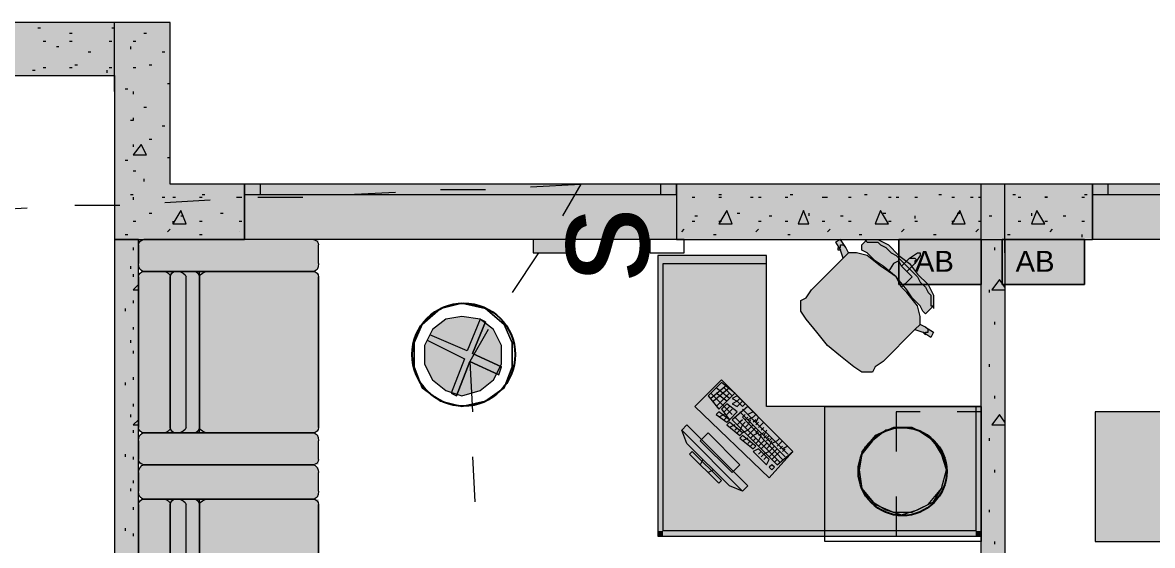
# Model space of a CAD drawing. Header units: inches. Extents: x 0.12 to 8.16, y 2.81 to 8.2.
# Drawn here: x 2.82 to 3.531, y 7.101 to 7.43 of the extents above; entities that cross this region are included whole.
import ezdxf

# ---------------------------------------------------------------- set-up
doc = ezdxf.new("R2010")
doc.units = ezdxf.units.IN
doc.header["$MEASUREMENT"] = 0
for name, color, linetype, true_color in [('PDF_Geometry', 7, 'Continuous', 0x029e21), ('PDF_Solid Fills', 7, 'Continuous', 0xffffff), ('PDF_Text', 7, 'Continuous', 0x5555ff)]:
    doc.layers.add(name, color=color, linetype=linetype, true_color=true_color)
doc.styles.add('PDF F2', font='arial.ttf')

msp = doc.modelspace()

# ---------------------------------------------------------------- hatches: boundary and pattern name
at = {"layer": 'PDF_Solid Fills', "transparency": 33554559}
for points in [[(3.00333, 7.27333), (2.89667, 7.27333), (2.89333, 7.275), (2.89333, 7.27833), (2.89333, 7.29), (2.89333, 7.29333), (2.89667, 7.29333), (3.00333, 7.29333), (3.00667, 7.29333), (3.00667, 7.29), (3.00667, 7.27833), (3.00667, 7.275)], [(3.31667, 7.26167), (3.33667, 7.28167), (3.335, 7.28667), (3.33167, 7.29167), (3.33167, 7.29167), (3.335, 7.29333), (3.335, 7.29333), (3.33833, 7.28833), (3.34, 7.285), (3.345, 7.285), (3.35167, 7.28333), (3.36, 7.27667), (3.365, 7.27333), (3.36833, 7.27833), (3.37167, 7.28), (3.37333, 7.27667), (3.37833, 7.28167), (3.38333, 7.285), (3.38333, 7.285), (3.385, 7.285), (3.32667, 7.22667), (3.32, 7.235), (3.32, 7.235), (3.31333, 7.24333), (3.31, 7.24833), (3.31, 7.24833), (3.31, 7.25333), (3.31, 7.255), (3.31333, 7.25667)], [(3.37167, 7.28333), (3.37833, 7.27833), (3.37, 7.27), (3.36167, 7.27667), (3.35667, 7.28), (3.35167, 7.285), (3.34833, 7.28667), (3.34833, 7.28833), (3.34833, 7.29), (3.35167, 7.29333), (3.35333, 7.29333), (3.35833, 7.29333), (3.36167, 7.29167), (3.365, 7.29)], [(3.36167, 7.21667), (3.35667, 7.21333), (3.355, 7.21), (3.35333, 7.21), (3.34833, 7.21), (3.34833, 7.21), (3.34333, 7.21333), (3.335, 7.22), (3.335, 7.22), (3.32667, 7.22667), (3.385, 7.285), (3.385, 7.28333), (3.385, 7.28333), (3.38167, 7.27833), (3.37667, 7.27333), (3.38, 7.27), (3.37833, 7.26833), (3.37333, 7.26333), (3.37667, 7.26), (3.38333, 7.25167), (3.385, 7.245), (3.385, 7.24), (3.38833, 7.23833), (3.39333, 7.235), (3.39333, 7.235), (3.39167, 7.23167), (3.39167, 7.23167), (3.38667, 7.235), (3.38167, 7.23667)], [(3.22, 7.10667), (3.22, 7.28333), (3.28833, 7.28333), (3.28833, 7.18833), (3.42333, 7.18833), (3.42333, 7.10667)], [(3.38333, 7.27167), (3.39, 7.265), (3.39167, 7.26167), (3.39333, 7.25833), (3.39333, 7.25333), (3.39333, 7.25167), (3.39, 7.24833), (3.38833, 7.24667), (3.38667, 7.24833), (3.385, 7.25167), (3.38, 7.25667), (3.37667, 7.26167), (3.37, 7.27), (3.37833, 7.27833)], [(2.93167, 7.17167), (2.89667, 7.17167), (2.89333, 7.17333), (2.89333, 7.175), (2.89333, 7.27), (2.89333, 7.27167), (2.89667, 7.27333), (2.93167, 7.27333)], [(3.00333, 7.17167), (2.93167, 7.17167), (2.93167, 7.27333), (3.00333, 7.27333), (3.00667, 7.27167), (3.00667, 7.27), (3.00667, 7.175), (3.00667, 7.17333)], [(3.09667, 7.195), (3.08667, 7.19833), (3.07833, 7.205), (3.07333, 7.215), (3.07333, 7.22667), (3.07833, 7.23667), (3.08667, 7.24333), (3.09667, 7.245), (3.10833, 7.24333), (3.11667, 7.23667), (3.12167, 7.22667), (3.12167, 7.215), (3.11667, 7.205), (3.10833, 7.19833)], [(3.09667, 7.245), (3.10833, 7.24333), (3.11667, 7.23667), (3.12167, 7.22667), (3.12167, 7.215), (3.11667, 7.205), (3.10833, 7.19833), (3.09667, 7.195), (3.08667, 7.19833), (3.07833, 7.205), (3.07333, 7.215), (3.07333, 7.22667), (3.07833, 7.23667), (3.08667, 7.24333)], [(3.00333, 7.15167), (2.89667, 7.15167), (2.89333, 7.15167), (2.89333, 7.155), (2.89333, 7.16667), (2.89333, 7.17), (2.89667, 7.17167), (3.00333, 7.17167), (3.00667, 7.17), (3.00667, 7.16667), (3.00667, 7.155), (3.00667, 7.15167)], [(3.27667, 7.13833), (3.27333, 7.135), (3.265, 7.13833), (3.26, 7.14167), (3.25833, 7.14), (3.24, 7.15833), (3.24167, 7.16), (3.23833, 7.165), (3.235, 7.17333), (3.23833, 7.17667), (3.24667, 7.16667), (3.25167, 7.17167), (3.27167, 7.15167), (3.26667, 7.14667)], [(3.00333, 7.13), (2.89667, 7.13), (2.89333, 7.13167), (2.89333, 7.135), (2.89333, 7.14667), (2.89333, 7.15), (2.89667, 7.15167), (3.00333, 7.15167), (3.00667, 7.15), (3.00667, 7.14667), (3.00667, 7.135), (3.00667, 7.13167)], [(2.93167, 7.02833), (2.89667, 7.02833), (2.89333, 7.03), (2.89333, 7.03167), (2.89333, 7.12667), (2.89333, 7.13), (2.89667, 7.13), (2.93167, 7.13)], [(3.00333, 7.02833), (2.93167, 7.02833), (2.93167, 7.13), (3.00333, 7.13), (3.00667, 7.13), (3.00667, 7.12667), (3.00667, 7.03167), (3.00667, 7.03)]]:
    msp.add_hatch(color=256, dxfattribs=at).paths.add_polyline_path(points)
at = {"layer": 'PDF_Solid Fills', "true_color": 0xaaaaaa, "transparency": 33554559}
msp.add_hatch(color=253, dxfattribs=at).paths.add_polyline_path([(3.12167, 7.21333), (3.12, 7.20833), (3.10167, 7.21667), (3.09333, 7.195), (3.09, 7.19667), (3.09833, 7.21833), (3.075, 7.23), (3.07667, 7.23333), (3.1, 7.22333), (3.10833, 7.24333), (3.11167, 7.24167), (3.10333, 7.22167)])

# ---------------------------------------------------------------- linework, layer by layer
at = {"layer": 'PDF_Geometry', "color": 7, "lineweight": 13}
for points in [[(2.91333, 7.39667), (2.91333, 7.43), (2.77667, 7.43), (2.77667, 7.42333), (2.77667, 7.39667), (2.87833, 7.39667), (2.87833, 7.32833), (2.87833, 7.29333), (2.96, 7.29333), (2.96, 7.32167), (2.96, 7.32833), (2.91333, 7.32833)], [(2.96, 7.32167), (2.96, 7.32833)], [(3.23167, 7.32167), (3.23167, 7.32833)], [(3.42333, 7.265), (3.42333, 7.29333), (3.37167, 7.29333), (3.37167, 7.265)], [(3.48833, 7.265), (3.48833, 7.29333), (3.43667, 7.29333), (3.43667, 7.265)], [(3.40167, 7.14833), (3.39833, 7.16), (3.39, 7.17), (3.38, 7.175), (3.36833, 7.175), (3.35667, 7.17), (3.34833, 7.16), (3.34667, 7.14833), (3.34833, 7.13667), (3.35667, 7.12667), (3.36833, 7.12167), (3.38, 7.12167), (3.39, 7.12667), (3.39833, 7.13667)]]:
    msp.add_lwpolyline(points, close=True, dxfattribs=at)
at = {"layer": 'PDF_Geometry', "color": 54, "lineweight": 13, "true_color": 0x9f9f00}
for points in [[(2.83, 7.42667), (2.83167, 7.42667)], [(2.87667, 7.42667), (2.87833, 7.42667)], [(2.85, 7.42333), (2.85167, 7.42333)], [(2.89667, 7.42333), (2.89833, 7.42333)], [(2.83333, 7.41833), (2.835, 7.41833)], [(2.84167, 7.415), (2.84333, 7.415)], [(2.85, 7.41833), (2.85167, 7.41833)], [(2.875, 7.41833), (2.87667, 7.41833)], [(2.88833, 7.415), (2.88833, 7.41333)], [(2.89, 7.41833), (2.89167, 7.41833)], [(2.86167, 7.41167), (2.86333, 7.41167)], [(2.90833, 7.41167), (2.91, 7.41167)], [(2.82667, 7.4), (2.82833, 7.4)], [(2.83333, 7.40167), (2.835, 7.40167)], [(2.85, 7.40167), (2.85167, 7.40167)], [(2.85333, 7.40333), (2.855, 7.40333)], [(2.87333, 7.4), (2.87333, 7.39833)], [(2.875, 7.40167), (2.87667, 7.40167)], [(2.89, 7.40167), (2.89167, 7.40167)], [(2.9, 7.40333), (2.90167, 7.40333)], [(2.91167, 7.39167), (2.91333, 7.39167)], [(2.885, 7.38833), (2.88667, 7.38833)], [(2.89, 7.38667), (2.89, 7.385)], [(2.89667, 7.37667), (2.89833, 7.37667)], [(2.89, 7.37), (2.89, 7.36833), (2.88833, 7.36833)], [(2.90833, 7.365), (2.91, 7.365)], [(2.9, 7.35667), (2.90167, 7.35667)], [(2.89, 7.35333), (2.89, 7.35167)], [(2.885, 7.34333), (2.88667, 7.34333)], [(2.91167, 7.345), (2.91333, 7.345)], [(2.89, 7.33667), (2.89167, 7.33667)], [(2.89667, 7.33167), (2.89667, 7.33)], [(2.88833, 7.32167), (2.89, 7.32167)], [(2.89, 7.32), (2.89, 7.31833)], [(2.90833, 7.32), (2.91, 7.32)], [(2.915, 7.32), (2.91667, 7.32)], [(2.93167, 7.32), (2.93333, 7.32)], [(2.93333, 7.32167), (2.935, 7.32167)], [(2.955, 7.32), (2.95667, 7.32), (2.95833, 7.32)], [(3.24167, 7.32), (3.24333, 7.32)], [(3.25833, 7.32167), (3.26, 7.32167)], [(3.25833, 7.32), (3.26, 7.32)], [(3.27833, 7.32), (3.28, 7.32)], [(3.28333, 7.32), (3.285, 7.32)], [(3.3, 7.32), (3.30167, 7.32)], [(3.30333, 7.32167), (3.305, 7.32167)], [(3.32333, 7.32), (3.325, 7.32), (3.32667, 7.32)], [(3.34, 7.32), (3.34167, 7.32)], [(3.35, 7.32167), (3.35167, 7.32167)], [(3.365, 7.32), (3.36667, 7.32)], [(3.37, 7.32), (3.37167, 7.32)], [(3.38167, 7.32), (3.38333, 7.32)], [(3.39667, 7.32167), (3.39833, 7.32167)], [(3.405, 7.32), (3.40667, 7.32)], [(3.41667, 7.32), (3.41833, 7.32)], [(3.42167, 7.32), (3.42333, 7.32)], [(3.44333, 7.32167), (3.445, 7.32167)], [(3.44667, 7.32), (3.44833, 7.32)], [(3.48667, 7.32), (3.48833, 7.32)], [(3.48833, 7.32167), (3.49, 7.32167)], [(2.9, 7.31), (2.90167, 7.31)], [(2.92, 7.30833), (2.92167, 7.30833)], [(2.945, 7.31), (2.94667, 7.31)], [(3.24333, 7.30833), (3.245, 7.30833)], [(3.27, 7.31), (3.27167, 7.31)], [(3.29, 7.30833), (3.29167, 7.30833)], [(3.315, 7.31), (3.315, 7.30833)], [(3.335, 7.30833), (3.33667, 7.30833)], [(3.36167, 7.31), (3.36333, 7.31)], [(3.38167, 7.30833), (3.38167, 7.30667)], [(3.40833, 7.31), (3.41, 7.31)], [(3.42833, 7.30833), (3.43, 7.30833)], [(3.455, 7.31), (3.455, 7.30833)], [(3.475, 7.30833), (3.47667, 7.30833)], [(2.89, 7.305), (2.89167, 7.305)], [(2.91167, 7.29833), (2.91333, 7.3)], [(2.915, 7.305), (2.915, 7.30333)], [(2.93167, 7.305), (2.93333, 7.305)], [(2.95667, 7.305), (2.95833, 7.305)], [(2.95667, 7.29833), (2.95667, 7.29833)], [(3.235, 7.29833), (3.23667, 7.3)], [(3.24167, 7.305), (3.24333, 7.305)], [(3.25833, 7.305), (3.26, 7.305)], [(3.28167, 7.29833), (3.28333, 7.3)], [(3.28333, 7.305), (3.285, 7.305)], [(3.3, 7.305), (3.30167, 7.305)], [(3.32333, 7.305), (3.325, 7.305)], [(3.32667, 7.29833), (3.32833, 7.3)], [(3.34, 7.305), (3.34167, 7.305)], [(3.365, 7.305), (3.36667, 7.305)], [(3.37333, 7.29833), (3.375, 7.3)], [(3.38167, 7.305), (3.38333, 7.305)], [(3.405, 7.305), (3.40667, 7.305)], [(3.42, 7.29833), (3.42167, 7.3)], [(3.42167, 7.305), (3.42333, 7.305)], [(3.44667, 7.305), (3.44833, 7.305)], [(3.46333, 7.305), (3.465, 7.305)], [(3.46667, 7.29833), (3.46833, 7.3)], [(3.48667, 7.305), (3.48833, 7.305)], [(2.885, 7.29667), (2.88667, 7.29667)], [(2.93167, 7.29667), (2.93333, 7.29667)], [(3.255, 7.29667), (3.25667, 7.29667)], [(3.30167, 7.29667), (3.30333, 7.29667)], [(3.34667, 7.29667), (3.34833, 7.29667)], [(3.39333, 7.29667), (3.395, 7.29667)], [(3.44, 7.29667), (3.44167, 7.29667)], [(3.48667, 7.29667), (3.48667, 7.295)]]:
    msp.add_lwpolyline(points, dxfattribs=at)
at = {"layer": 'PDF_Geometry', "color": 251, "lineweight": 9, "true_color": 0x6a6a6a}
for points in [[(2.87833, 7.38667), (2.87833, 7.43)], [(2.91333, 7.39667), (2.91333, 7.43)], [(3.42333, 7.27667), (3.42333, 7.32833)], [(3.43833, 7.285), (3.43833, 7.32833)], [(3.10833, 7.24333), (3.1, 7.22333), (3.07667, 7.23333)], [(3.11167, 7.24167), (3.10333, 7.22167), (3.12167, 7.21333)], [(3.075, 7.23), (3.09833, 7.21833), (3.09, 7.19667)], [(3.12, 7.20833), (3.10167, 7.21667), (3.09333, 7.195)]]:
    msp.add_lwpolyline(points, dxfattribs=at)
at = {"layer": 'PDF_Geometry', "color": 54, "lineweight": 13, "true_color": 0x9f9f00}
for points in [[(2.895, 7.35333), (2.89, 7.34667), (2.89833, 7.34667)], [(3.465, 7.32), (3.46333, 7.32)], [(2.92, 7.31167), (2.915, 7.30333), (2.92333, 7.30333)], [(3.26333, 7.31167), (3.25833, 7.30333), (3.26667, 7.30333)], [(3.31167, 7.31167), (3.30833, 7.30333), (3.315, 7.30333)], [(3.36, 7.31167), (3.35667, 7.30333), (3.365, 7.30333)], [(3.41, 7.31167), (3.405, 7.30333), (3.41333, 7.30333)], [(3.45833, 7.31167), (3.455, 7.30333), (3.46333, 7.30333)]]:
    msp.add_lwpolyline(points, close=True, dxfattribs=at)
at = {"layer": 'PDF_Geometry', "color": 30, "lineweight": 13, "true_color": 0xff6600}
for points in [[(3.23167, 7.32833), (2.96, 7.32833)], [(3.22167, 7.32833), (2.97, 7.32833)], [(3.765, 7.32833), (3.49333, 7.32833)], [(3.755, 7.32833), (3.50333, 7.32833)], [(2.97, 7.32167), (3.22167, 7.32167)], [(3.50333, 7.32167), (3.755, 7.32167)], [(3.23167, 7.29333), (2.96, 7.29333)], [(3.765, 7.29333), (3.49333, 7.29333)]]:
    msp.add_lwpolyline(points, dxfattribs=at)
at = {"layer": 'PDF_Geometry', "color": 30, "lineweight": 9, "true_color": 0xff6600}
for points in [[(2.96, 7.32167), (2.97, 7.32167), (2.97, 7.32833), (2.96, 7.32833)], [(3.23167, 7.32833), (3.22167, 7.32833), (3.22167, 7.32167), (3.23167, 7.32167)], [(3.49333, 7.32167), (3.50333, 7.32167), (3.50333, 7.32833), (3.49333, 7.32833)]]:
    msp.add_lwpolyline(points, dxfattribs=at)
at = {"layer": 'PDF_Geometry', "color": 7, "lineweight": 13}
for points in [[(3.14, 7.32667), (3.17167, 7.32833), (3.16, 7.30833)], [(3.49333, 7.32167), (3.49333, 7.32833), (3.49333, 7.32167), (3.49333, 7.32833), (3.23167, 7.32833), (3.23167, 7.32167), (3.23167, 7.29333), (3.49333, 7.29333), (3.49333, 7.32167), (3.49333, 7.29333)], [(2.96, 7.32167), (2.96, 7.29333)], [(2.96833, 7.32), (2.99667, 7.32)], [(3.025, 7.32167), (3.055, 7.32333)], [(3.08333, 7.325), (3.11167, 7.325)], [(3.23167, 7.32167), (3.23167, 7.29333)], [(2.79333, 7.31167), (2.82333, 7.31333)], [(2.85333, 7.315), (2.88167, 7.315)], [(2.91, 7.31667), (2.93833, 7.31833)], [(3.145, 7.285), (3.12833, 7.26)], [(3.11333, 7.23667), (3.10167, 7.21667), (3.10333, 7.185)], [(3.10333, 7.15667), (3.105, 7.12833)]]:
    msp.add_lwpolyline(points, dxfattribs=at)
at = {"layer": 'PDF_Geometry', "color": 7, "lineweight": 9}
msp.add_lwpolyline([(2.89333, 6.715), (2.93167, 6.715), (2.93167, 6.72833), (2.89333, 6.72833), (2.89333, 7.29333), (2.87833, 7.29333), (2.87833, 6.715)], close=True, dxfattribs=at)
at = {"layer": 'PDF_Geometry', "lineweight": 9}
for points in [[(3.00333, 7.29333), (2.89667, 7.29333)], [(3.33667, 7.28167), (3.335, 7.28667), (3.33333, 7.28667), (3.33333, 7.28833), (3.335, 7.28833), (3.335, 7.29), (3.33667, 7.29), (3.33833, 7.28833), (3.335, 7.29333), (3.33167, 7.29167), (3.335, 7.28667)], [(3.33167, 7.29167), (3.33167, 7.29167)], [(3.335, 7.29333), (3.335, 7.29333)], [(3.35, 7.29333), (3.35167, 7.29167), (3.35333, 7.29167), (3.355, 7.29167), (3.35833, 7.29167), (3.36, 7.29), (3.36333, 7.28833), (3.36667, 7.285), (3.37, 7.28333), (3.37333, 7.28), (3.37667, 7.27667), (3.38, 7.27333), (3.38333, 7.27), (3.385, 7.26667), (3.38833, 7.26333), (3.39, 7.26), (3.39167, 7.25833), (3.39167, 7.255), (3.39167, 7.25333), (3.39167, 7.25167), (3.39333, 7.25167), (3.39333, 7.25)], [(3.35167, 7.29167), (3.35167, 7.29167)], [(2.89333, 7.29), (2.89333, 7.27833)], [(3.00667, 7.27833), (3.00667, 7.29)], [(3.38833, 7.23833), (3.385, 7.24), (3.38167, 7.23667), (3.36167, 7.21667), (3.35667, 7.21333), (3.355, 7.21), (3.35333, 7.21), (3.34833, 7.21), (3.34333, 7.21333), (3.335, 7.22), (3.32667, 7.22667), (3.32, 7.235), (3.31333, 7.24333), (3.31, 7.24833), (3.31, 7.25333), (3.31, 7.255), (3.31333, 7.25667), (3.31667, 7.26167), (3.33667, 7.28167), (3.34, 7.285), (3.33833, 7.28833)], [(3.33667, 7.29), (3.33667, 7.29)], [(3.33667, 7.29), (3.33667, 7.29)], [(3.34, 7.285), (3.34, 7.285)], [(3.385, 7.24), (3.385, 7.245), (3.38333, 7.25167), (3.37667, 7.26), (3.37333, 7.26333), (3.37, 7.27), (3.365, 7.27333), (3.36, 7.27667), (3.35167, 7.28333), (3.345, 7.285), (3.34, 7.285)], [(3.37833, 7.28167), (3.38333, 7.285), (3.385, 7.285), (3.385, 7.28333), (3.38167, 7.27833)], [(3.38333, 7.285), (3.38333, 7.285)], [(3.37333, 7.26333), (3.37833, 7.26833), (3.38, 7.27), (3.37667, 7.27333), (3.375, 7.275), (3.37333, 7.27667), (3.37167, 7.28), (3.36833, 7.27833), (3.365, 7.27333)], [(3.37333, 7.27667), (3.37833, 7.28167), (3.38, 7.28167), (3.38167, 7.28167), (3.38333, 7.28), (3.38167, 7.28), (3.38167, 7.27833), (3.37667, 7.27333)], [(3.38, 7.28167), (3.38, 7.28167)], [(3.38167, 7.28167), (3.38167, 7.28167)], [(3.38167, 7.28167), (3.38167, 7.28167)], [(3.385, 7.28333), (3.385, 7.28333)], [(2.89333, 7.27), (2.89333, 7.175)], [(2.93667, 7.27333), (2.92833, 7.27333), (2.91833, 7.27333), (2.91667, 7.27333), (2.90833, 7.27333), (2.89667, 7.27333), (3.00333, 7.27333)], [(2.92333, 7.175), (2.92333, 7.27)], [(2.93167, 7.17167), (2.93167, 7.175), (2.93167, 7.27), (2.93167, 7.27333)], [(3.31, 7.24833), (3.31, 7.24833)], [(3.32, 7.235), (3.32, 7.235)], [(3.38167, 7.23667), (3.38667, 7.235), (3.38833, 7.23333), (3.38833, 7.235), (3.39, 7.235), (3.39, 7.23667), (3.38833, 7.23833), (3.39333, 7.235), (3.39167, 7.23167), (3.38667, 7.235)], [(3.385, 7.24), (3.385, 7.24)], [(3.39, 7.23667), (3.39, 7.23667)], [(3.39, 7.23667), (3.39, 7.23667)], [(3.39333, 7.235), (3.39333, 7.235)], [(3.38833, 7.23333), (3.38833, 7.23333)], [(3.39167, 7.23167), (3.39167, 7.23167)], [(3.335, 7.22), (3.335, 7.22)], [(3.34833, 7.21), (3.34833, 7.21)], [(3.26333, 7.20167), (3.25333, 7.19333)], [(3.265, 7.2), (3.255, 7.19167)], [(3.265, 7.19333), (3.25667, 7.2)], [(3.26667, 7.195), (3.26167, 7.2)], [(3.26667, 7.18333), (3.26167, 7.18833), (3.25333, 7.19667)], [(3.26333, 7.19167), (3.25667, 7.19667)], [(3.265, 7.19667), (3.25667, 7.18833)], [(3.27333, 7.19167), (3.27167, 7.19), (3.27, 7.19167), (3.27167, 7.19333)], [(3.265, 7.18833), (3.26167, 7.185)], [(3.26667, 7.18667), (3.26333, 7.18333)], [(3.3, 7.15667), (3.27167, 7.185)], [(3.30167, 7.15833), (3.27333, 7.18667)], [(3.28, 7.185), (3.27667, 7.18333)], [(3.385, 7.185), (3.37, 7.185), (3.37, 7.16)], [(3.42333, 7.185), (3.40833, 7.185)], [(3.26167, 7.18333), (3.25833, 7.18167)], [(3.26333, 7.18167), (3.26167, 7.18)], [(3.28, 7.17667), (3.27833, 7.175), (3.27667, 7.17333), (3.27333, 7.17167), (3.265, 7.17833), (3.26333, 7.17667), (3.27167, 7.17), (3.27333, 7.17167)], [(3.29667, 7.15333), (3.26833, 7.18167)], [(3.27333, 7.18), (3.27167, 7.17833), (3.27, 7.17667)], [(3.275, 7.17833), (3.27333, 7.17667), (3.27167, 7.17333), (3.27, 7.17167)], [(3.29833, 7.155), (3.27333, 7.18167), (3.275, 7.18333)], [(3.27667, 7.18167), (3.275, 7.18)], [(3.27833, 7.18), (3.27667, 7.17667), (3.275, 7.175)], [(3.28167, 7.18333), (3.28, 7.18167), (3.27667, 7.18)], [(3.28167, 7.18), (3.28, 7.17833)], [(3.28333, 7.18167), (3.28167, 7.17833)], [(3.28333, 7.17833), (3.28167, 7.17667)], [(3.28667, 7.17833), (3.285, 7.17667), (3.28333, 7.175)], [(3.00333, 7.17167), (2.89667, 7.17167), (2.90833, 7.17167), (2.91667, 7.17167), (2.91833, 7.17167), (2.92833, 7.17167), (2.93667, 7.17167)], [(3.27333, 7.135), (3.265, 7.13833), (3.23833, 7.165), (3.235, 7.17333)], [(3.26833, 7.17667), (3.265, 7.175)], [(3.27, 7.175), (3.26833, 7.17333)], [(3.28167, 7.175), (3.28, 7.17333), (3.27833, 7.17167), (3.27667, 7.17)], [(3.28333, 7.17167), (3.28, 7.17), (3.27833, 7.16833)], [(3.28333, 7.17333), (3.28167, 7.17167)], [(3.28667, 7.17167), (3.28333, 7.17)], [(3.28667, 7.175), (3.285, 7.17333)], [(3.28833, 7.17333), (3.28667, 7.17)], [(2.89333, 7.16667), (2.89333, 7.155)], [(3.00667, 7.155), (3.00667, 7.16667)], [(3.27667, 7.16833), (3.27333, 7.16667)], [(3.27833, 7.16667), (3.27667, 7.165)], [(3.28, 7.165), (3.27833, 7.16333)], [(3.28167, 7.16833), (3.28, 7.16667)], [(3.285, 7.17), (3.28333, 7.16667), (3.28167, 7.165)], [(3.28667, 7.16667), (3.285, 7.165), (3.28333, 7.16333)], [(3.28833, 7.165), (3.28667, 7.16333), (3.285, 7.16167)], [(3.29333, 7.16333), (3.29167, 7.16167), (3.29, 7.16), (3.28667, 7.15833), (3.285, 7.15667)], [(3.28833, 7.17), (3.28667, 7.16833)], [(3.29, 7.17), (3.28833, 7.16833)], [(3.29, 7.16833), (3.28833, 7.16667)], [(3.29167, 7.16667), (3.29, 7.16333), (3.28833, 7.16167)], [(3.29167, 7.16833), (3.29, 7.16667)], [(3.29667, 7.16833), (3.295, 7.16667), (3.29167, 7.165)], [(3.29833, 7.16667), (3.29667, 7.165), (3.295, 7.16333)], [(3.29833, 7.16333), (3.29667, 7.16167)], [(3.30167, 7.16333), (3.29833, 7.16167)], [(3.285, 7.16), (3.28333, 7.15833)], [(3.28833, 7.15667), (3.28667, 7.155)], [(3.295, 7.16167), (3.29333, 7.16), (3.29167, 7.15833), (3.29, 7.15667)], [(3.29667, 7.16), (3.295, 7.15833), (3.29333, 7.15667), (3.29167, 7.155)], [(3.3, 7.16167), (3.29833, 7.16)], [(3.24833, 7.155), (3.24667, 7.15167)], [(3.295, 7.155), (3.29333, 7.15333)], [(2.89333, 7.14667), (2.89333, 7.135)], [(3.00667, 7.135), (3.00667, 7.14667)], [(3.255, 7.14833), (3.25167, 7.14667)], [(2.93667, 7.13), (2.92833, 7.13), (2.91833, 7.13), (2.91667, 7.13), (2.90833, 7.13), (2.89667, 7.13), (3.00333, 7.13)], [(2.93167, 7.02833), (2.93167, 7.03167), (2.93167, 7.12667), (2.93167, 7.13)], [(3.37, 7.13167), (3.37, 7.10667)], [(2.89333, 7.12667), (2.89333, 7.03167)], [(2.92333, 7.03167), (2.92333, 7.12667)]]:
    msp.add_lwpolyline(points, dxfattribs=at)
at = {"layer": 'PDF_Geometry', "color": 7, "lineweight": 9}
msp.add_lwpolyline([(3.05333, 6.72833), (3.05833, 6.72833), (3.05333, 6.72833), (3.42333, 6.72833), (3.42333, 7.29333), (3.43833, 7.29333), (3.43833, 6.715), (3.42333, 6.715), (3.05333, 6.715), (3.05333, 6.72833), (3.05333, 6.715), (3.05833, 6.715), (3.05333, 6.715)], dxfattribs=at)
at = {"layer": 'PDF_Geometry', "color": 8, "lineweight": 13, "true_color": 0x7f7f7f}
for points in [[(3.14167, 7.29333), (3.14167, 7.285), (3.16333, 7.285), (3.16333, 7.29333)], [(3.09667, 7.25333), (3.08333, 7.25), (3.07167, 7.24), (3.06667, 7.22833), (3.06667, 7.21333), (3.07167, 7.2), (3.08333, 7.19167), (3.09667, 7.18833), (3.11167, 7.19167), (3.12333, 7.2), (3.12833, 7.21333), (3.12833, 7.22833), (3.12333, 7.24), (3.11167, 7.25)], [(3.09667, 7.195), (3.10833, 7.19833), (3.11667, 7.205), (3.12167, 7.215), (3.12167, 7.22667), (3.11667, 7.23667), (3.10833, 7.24333), (3.09667, 7.245), (3.08667, 7.24333), (3.07833, 7.23667), (3.07333, 7.22667), (3.07333, 7.215), (3.07833, 7.205), (3.08667, 7.19833)], [(3.09667, 7.245), (3.08667, 7.24333), (3.07833, 7.23667), (3.07333, 7.22667), (3.07333, 7.215), (3.07833, 7.205), (3.08667, 7.19833), (3.09667, 7.195), (3.10833, 7.19833), (3.11667, 7.205), (3.12167, 7.215), (3.12167, 7.22667), (3.11667, 7.23667), (3.10833, 7.24333)], [(3.12167, 7.21333), (3.10333, 7.22167), (3.11167, 7.24167), (3.10833, 7.24333), (3.1, 7.22333), (3.07667, 7.23333), (3.075, 7.23), (3.09833, 7.21833), (3.09, 7.19667), (3.09333, 7.195), (3.10167, 7.21667), (3.12, 7.20833)]]:
    msp.add_lwpolyline(points, close=True, dxfattribs=at)
at = {"layer": 'PDF_Geometry', "color": 251, "lineweight": 9, "true_color": 0x6a6a6a}
msp.add_lwpolyline([(3.23667, 7.285), (3.23667, 7.29333), (3.215, 7.29333), (3.215, 7.285)], close=True, dxfattribs=at)
at = {"layer": 'PDF_Geometry', "lineweight": 9}
for points in [[(3.38, 7.25667), (3.37667, 7.26167), (3.37, 7.27), (3.36167, 7.27667), (3.35667, 7.28), (3.35167, 7.285), (3.34833, 7.28667), (3.34833, 7.28833), (3.34833, 7.29), (3.35167, 7.29333), (3.35333, 7.29333), (3.35833, 7.29333), (3.36167, 7.29167), (3.365, 7.29), (3.37167, 7.28333), (3.37833, 7.27833), (3.38333, 7.27167), (3.39, 7.265), (3.39167, 7.26167), (3.39333, 7.25833), (3.39333, 7.25333), (3.39333, 7.25167), (3.39, 7.24833), (3.38833, 7.24667), (3.38667, 7.24833), (3.385, 7.25167)], [(3.22333, 7.28333), (3.22, 7.28333), (3.22, 7.10667), (3.42333, 7.10667), (3.42333, 7.18833), (3.28833, 7.18833), (3.28833, 7.28333), (3.22, 7.28333), (3.22, 7.27833), (3.22, 7.11), (3.22, 7.10667), (3.22333, 7.10667), (3.42, 7.10667), (3.42333, 7.10667), (3.42333, 7.11), (3.42333, 7.18833), (3.42, 7.18833), (3.42, 7.11), (3.22333, 7.11), (3.22333, 7.27833), (3.28833, 7.27833), (3.28833, 7.28333)], [(2.91333, 7.175), (2.91333, 7.27)], [(2.93167, 7.175), (2.93167, 7.27)], [(2.93667, 7.27333), (3.00333, 7.27333)], [(3.00667, 7.27), (3.00667, 7.175)], [(3.29, 7.14333), (3.305, 7.16), (3.26, 7.205), (3.24333, 7.18833)], [(3.26833, 7.19667), (3.26, 7.20333), (3.25167, 7.195), (3.25833, 7.18667)], [(3.275, 7.19), (3.27, 7.195), (3.26667, 7.19333), (3.27, 7.19167), (3.26667, 7.19), (3.27, 7.18833), (3.27167, 7.19), (3.27333, 7.18833)], [(3.265, 7.18), (3.25833, 7.185), (3.25667, 7.18333), (3.26333, 7.17833)], [(3.27, 7.185), (3.26333, 7.19), (3.26, 7.18667), (3.265, 7.18)], [(3.305, 7.16), (3.27667, 7.18833), (3.26667, 7.18), (3.295, 7.15167)], [(3.65833, 7.185), (3.495, 7.185), (3.495, 7.10333), (3.65833, 7.10333)], [(3.00333, 7.17167), (2.93667, 7.17167)], [(3.27667, 7.13833), (3.23833, 7.17667), (3.235, 7.17333), (3.27333, 7.135)], [(3.27167, 7.15167), (3.25167, 7.17167), (3.24667, 7.16667), (3.26667, 7.14667)], [(3.28167, 7.16333), (3.27333, 7.17), (3.27167, 7.16833), (3.28, 7.16167)], [(3.26, 7.14167), (3.24167, 7.16), (3.24, 7.15833), (3.25833, 7.14)], [(3.29, 7.155), (3.28333, 7.16167), (3.28, 7.16), (3.28833, 7.15167)], [(2.89667, 7.15167), (3.00333, 7.15167)], [(3.29333, 7.15), (3.29167, 7.15167), (3.29, 7.15), (3.29167, 7.14833)], [(2.93667, 7.13), (3.00333, 7.13)], [(2.91333, 7.03167), (2.91333, 7.12667)], [(2.93167, 7.03167), (2.93167, 7.12667)], [(3.00667, 7.12667), (3.00667, 7.03167)]]:
    msp.add_lwpolyline(points, close=True, dxfattribs=at)
at = {"layer": 'PDF_Geometry', "color": 1, "lineweight": 13}
for points in [[(3.37167, 7.29333), (3.42333, 7.29333), (3.42333, 7.265), (3.37167, 7.265)], [(3.43667, 7.29333), (3.48833, 7.29333), (3.48833, 7.265), (3.43667, 7.265)], [(3.325, 7.18833), (3.42333, 7.18833), (3.42333, 7.10333), (3.325, 7.10333)], [(3.40167, 7.14833), (3.39833, 7.15833), (3.39333, 7.16667), (3.38333, 7.17333), (3.37333, 7.175), (3.36333, 7.17333), (3.355, 7.16667), (3.34833, 7.15833), (3.34667, 7.14833), (3.34833, 7.13667), (3.355, 7.12833), (3.36333, 7.12333), (3.37333, 7.12), (3.38333, 7.12333), (3.39333, 7.12833), (3.39833, 7.13667)]]:
    msp.add_lwpolyline(points, close=True, dxfattribs=at)
at = {"layer": 'PDF_Geometry', "color": 85, "lineweight": 13, "true_color": 0x68b353}
for points in [[(2.89, 7.28833), (2.89, 7.28667)], [(3.43167, 7.28833), (3.43167, 7.28667)], [(2.88833, 7.27667), (2.88833, 7.275)], [(2.89, 7.27167), (2.89, 7.27)], [(2.89333, 7.265), (2.89, 7.26167), (2.89333, 7.26167)], [(3.43833, 7.26333), (3.435, 7.26833), (3.43, 7.26167), (3.43833, 7.26167)], [(3.42833, 7.26167), (3.42833, 7.26)], [(2.885, 7.25), (2.885, 7.24833)], [(2.89, 7.255), (2.89, 7.25333)], [(3.43167, 7.24167), (3.43167, 7.24)], [(2.89, 7.23833), (2.89, 7.23667)], [(2.88833, 7.23), (2.88833, 7.22833)], [(2.89, 7.22333), (2.89, 7.22167)], [(3.42833, 7.215), (3.42833, 7.21333)], [(2.89, 7.20667), (2.89, 7.205)], [(2.885, 7.20333), (2.885, 7.20167)], [(3.43167, 7.195), (3.43167, 7.19333)], [(2.89, 7.19), (2.89, 7.18833)], [(2.88833, 7.18333), (2.88833, 7.18167)], [(2.89333, 7.18), (2.89, 7.17667), (2.89333, 7.17667)], [(3.43833, 7.17833), (3.435, 7.18333), (3.43, 7.17667), (3.43833, 7.17667)], [(2.89, 7.17333), (2.89, 7.17167)], [(3.42833, 7.16833), (3.42833, 7.16667)], [(2.885, 7.15833), (2.885, 7.15667)], [(2.89, 7.15667), (2.89, 7.155)], [(3.43167, 7.14833), (3.43167, 7.14667)], [(2.88833, 7.13667), (2.88833, 7.135)], [(2.89, 7.14167), (2.89, 7.14)], [(2.89, 7.125), (2.89, 7.12333)], [(3.42833, 7.12333), (3.42833, 7.12167)], [(2.885, 7.11167), (2.885, 7.11)], [(2.89, 7.10833), (2.89, 7.10667)], [(3.43167, 7.10333), (3.43167, 7.10167)]]:
    msp.add_lwpolyline(points, dxfattribs=at)
at = {"layer": 'PDF_Geometry', "color": 123, "lineweight": 13, "true_color": 0x71cebe}
for points in [[(3.09667, 7.25333), (3.11167, 7.25), (3.12333, 7.24), (3.12833, 7.22833), (3.12833, 7.21333), (3.12333, 7.2), (3.11167, 7.19167), (3.09667, 7.18833), (3.08333, 7.19167), (3.07167, 7.2), (3.06667, 7.21333), (3.06667, 7.22833), (3.07167, 7.24), (3.08333, 7.25)], [(3.09667, 7.245), (3.08667, 7.24333), (3.07833, 7.23667), (3.07333, 7.22667), (3.07333, 7.215), (3.07833, 7.205), (3.08667, 7.19833), (3.09667, 7.195), (3.10833, 7.19833), (3.11667, 7.205), (3.12167, 7.215), (3.12167, 7.22667), (3.11667, 7.23667), (3.10833, 7.24333)]]:
    msp.add_lwpolyline(points, close=True, dxfattribs=at)
at = {"layer": 'PDF_Geometry', "color": 7, "lineweight": 25}
for centre, radius in [((3.09787, 7.22097), 0.03239), ((3.37393, 7.14737), 0.02775)]:
    msp.add_circle(centre, radius, dxfattribs=at)
at = {"layer": 'PDF_Geometry', "lineweight": 9}
for points in [[(2.89333, 7.29), (2.89333, 7.29167), (2.895, 7.29333), (2.89667, 7.29333)], [(3.00333, 7.29333), (3.005, 7.29333), (3.00667, 7.29167), (3.00667, 7.29)], [(2.89667, 7.27333), (2.895, 7.27333), (2.89333, 7.275), (2.89333, 7.27833)], [(3.00667, 7.27833), (3.00667, 7.275), (3.005, 7.27333), (3.00333, 7.27333)], [(2.89333, 7.27), (2.89333, 7.27167), (2.895, 7.27333), (2.89667, 7.27333)], [(2.90833, 7.27333), (2.91167, 7.27333), (2.91333, 7.27167), (2.91333, 7.27)], [(2.91333, 7.27), (2.91333, 7.27167), (2.915, 7.27333), (2.91667, 7.27333)], [(2.91833, 7.27333), (2.92, 7.27333), (2.92333, 7.27167), (2.92333, 7.27)], [(2.92833, 7.27333), (2.93, 7.27333), (2.93167, 7.27167), (2.93167, 7.27)], [(2.93167, 7.27), (2.93167, 7.27167), (2.935, 7.27333), (2.93667, 7.27333)], [(2.93167, 7.27), (2.93167, 7.27167), (2.935, 7.27333), (2.93667, 7.27333)], [(3.00333, 7.27333), (3.005, 7.27333), (3.00667, 7.27167), (3.00667, 7.27)], [(3.00333, 7.27333), (3.005, 7.27333), (3.00667, 7.27167), (3.00667, 7.27)], [(2.89667, 7.17167), (2.895, 7.17167), (2.89333, 7.17333), (2.89333, 7.175)], [(2.89333, 7.16667), (2.89333, 7.17), (2.895, 7.17167), (2.89667, 7.17167)], [(2.91333, 7.175), (2.91333, 7.17333), (2.91167, 7.17167), (2.90833, 7.17167)], [(2.91667, 7.17167), (2.915, 7.17167), (2.91333, 7.17333), (2.91333, 7.175)], [(2.92333, 7.175), (2.92333, 7.17333), (2.92, 7.17167), (2.91833, 7.17167)], [(2.93167, 7.175), (2.93167, 7.17333), (2.93, 7.17167), (2.92833, 7.17167)], [(2.93667, 7.17167), (2.935, 7.17167), (2.93167, 7.17333), (2.93167, 7.175)], [(2.93667, 7.17167), (2.935, 7.17167), (2.93167, 7.17333), (2.93167, 7.175)], [(3.00667, 7.175), (3.00667, 7.17333), (3.005, 7.17167), (3.00333, 7.17167)], [(3.00667, 7.175), (3.00667, 7.17333), (3.005, 7.17167), (3.00333, 7.17167)], [(3.00333, 7.17167), (3.005, 7.17167), (3.00667, 7.17), (3.00667, 7.16667)], [(2.89667, 7.15167), (2.895, 7.15167), (2.89333, 7.15333), (2.89333, 7.155)], [(2.89333, 7.14667), (2.89333, 7.14833), (2.895, 7.15167), (2.89667, 7.15167)], [(3.00667, 7.155), (3.00667, 7.15333), (3.005, 7.15167), (3.00333, 7.15167)], [(3.00333, 7.15167), (3.005, 7.15167), (3.00667, 7.14833), (3.00667, 7.14667)], [(2.89667, 7.13), (2.895, 7.13), (2.89333, 7.13167), (2.89333, 7.135)], [(3.00667, 7.135), (3.00667, 7.13167), (3.005, 7.13), (3.00333, 7.13)], [(2.89333, 7.12667), (2.89333, 7.12833), (2.895, 7.13), (2.89667, 7.13)], [(2.90833, 7.13), (2.91167, 7.13), (2.91333, 7.12833), (2.91333, 7.12667)], [(2.91333, 7.12667), (2.91333, 7.12833), (2.915, 7.13), (2.91667, 7.13)], [(2.91833, 7.13), (2.92, 7.13), (2.92333, 7.12833), (2.92333, 7.12667)], [(2.92833, 7.13), (2.93, 7.13), (2.93167, 7.12833), (2.93167, 7.12667)], [(2.93167, 7.12667), (2.93167, 7.12833), (2.935, 7.13), (2.93667, 7.13)], [(2.93167, 7.12667), (2.93167, 7.12833), (2.935, 7.13), (2.93667, 7.13)], [(3.00333, 7.13), (3.005, 7.13), (3.00667, 7.12833), (3.00667, 7.12667)], [(3.00333, 7.13), (3.005, 7.13), (3.00667, 7.12833), (3.00667, 7.12667)]]:
    msp.add_open_spline(points, degree=3, dxfattribs=at)
at = {"layer": 'PDF_Solid Fills', "lineweight": 25, "transparency": 33554559}
for points in [[(2.77667, 7.43), (2.87833, 7.43), (2.77667, 7.39667), (2.87833, 7.39667)], [(2.87833, 7.39667), (2.91333, 7.43), (2.91333, 7.39667)], [(2.87833, 7.43), (2.91333, 7.43), (2.87833, 7.39667)], [(2.87833, 7.39667), (2.91333, 7.39667), (2.87833, 7.32833), (2.91333, 7.32833)], [(2.91333, 7.32833), (2.87833, 7.29333), (2.87833, 7.32833)], [(2.91333, 7.32833), (2.91333, 7.29333), (2.87833, 7.29333)], [(2.91333, 7.32833), (2.96, 7.32833), (2.91333, 7.29333), (2.96, 7.29333)], [(2.96, 7.32833), (3.23167, 7.32833), (2.96, 7.29333), (3.23167, 7.29333)], [(2.96, 7.32833), (3.22167, 7.32833), (2.96, 7.32167), (3.22167, 7.32167)], [(3.22167, 7.32833), (3.23167, 7.32833), (3.22167, 7.32167), (3.23167, 7.32167)], [(3.23167, 7.32833), (3.49333, 7.32833), (3.23167, 7.29333), (3.49333, 7.29333)], [(3.49333, 7.32833), (3.765, 7.32833), (3.49333, 7.29333), (3.765, 7.29333)], [(3.49333, 7.32833), (3.755, 7.32833), (3.49333, 7.32167), (3.755, 7.32167)], [(2.87833, 7.29333), (2.89333, 7.29333), (2.87833, 6.715), (2.89333, 6.715)], [(3.42333, 7.29333), (3.43833, 7.29333), (3.42333, 6.72833), (3.43833, 6.72833)], [(3.22, 7.28333), (3.28833, 7.28333), (3.22, 7.27833), (3.28833, 7.27833)], [(3.22, 7.27833), (3.22333, 7.27833), (3.22, 7.11), (3.22333, 7.11)], [(3.29, 7.14333), (3.24333, 7.18833), (3.305, 7.16), (3.26, 7.205)], [(3.42, 7.18833), (3.42333, 7.18833), (3.42, 7.11), (3.42333, 7.11)], [(3.495, 7.185), (3.65833, 7.185), (3.495, 7.10333), (3.65833, 7.10333)], [(3.22, 7.11), (3.22333, 7.11), (3.22, 7.10667), (3.22333, 7.10667)], [(3.22333, 7.11), (3.42, 7.11), (3.22333, 7.10667), (3.42, 7.10667)], [(3.42, 7.11), (3.42333, 7.11), (3.42, 7.10667), (3.42333, 7.10667)]]:
    msp.add_solid(points, dxfattribs=at)
at = {"layer": 'PDF_Solid Fills', "color": 253, "lineweight": 25, "true_color": 0xaaaaaa, "transparency": 33554559}
msp.add_solid([(3.14167, 7.29333), (3.16333, 7.29333), (3.14167, 7.285), (3.16333, 7.285)], dxfattribs=at)
at = {"layer": 'PDF_Solid Fills', "color": 17, "lineweight": 25, "true_color": 0x804040, "transparency": 33554559}
for points in [[(3.37167, 7.29333), (3.42333, 7.29333), (3.37167, 7.265), (3.42333, 7.265)], [(3.43667, 7.29333), (3.48833, 7.29333), (3.43667, 7.265), (3.48833, 7.265)]]:
    msp.add_solid(points, dxfattribs=at)

# ---------------------------------------------------------------- texts
at = {"layer": 'PDF_Text', "insert": (3.18092, 7.26668), "char_height": 0.0672, "attachment_point": 4, "rotation": 89.89919, "style": 'PDF F2'}
msp.add_mtext('s', dxfattribs=at)
at = {"layer": 'PDF_Text', "color": 7, "true_color": 0xffffff, "char_height": 0.013175, "attachment_point": 4, "style": 'PDF F2'}
for insert in [(3.38167, 7.27968), (3.445, 7.27968)]:
    msp.add_mtext('AB', dxfattribs=dict(at, insert=insert))

doc.saveas('drawing.dxf')
